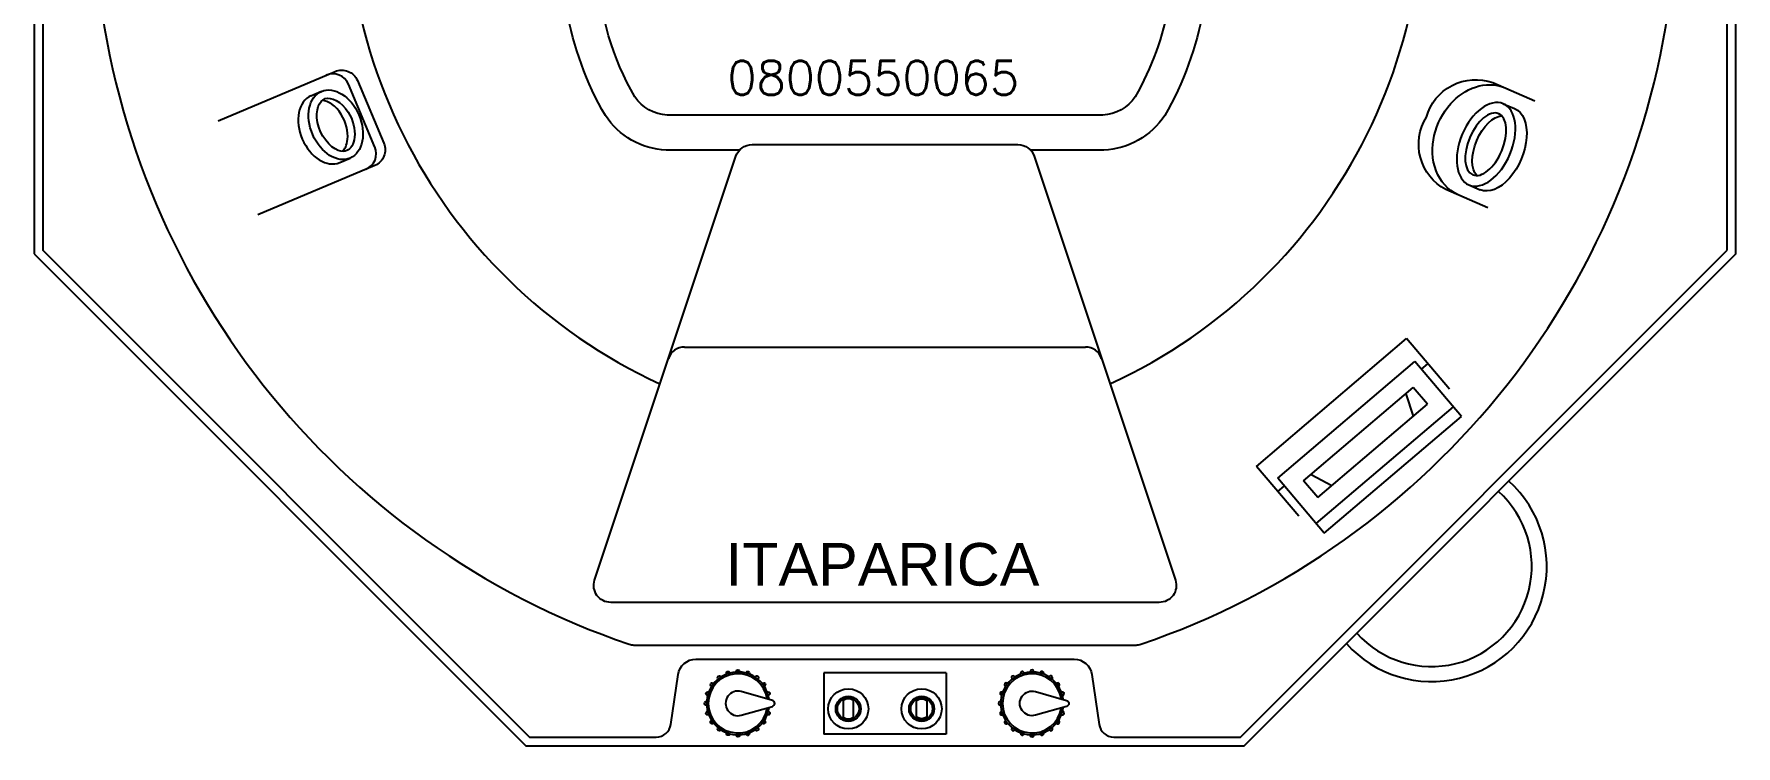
# Model space of a CAD drawing. Extents: x -1 to 1, y -0.92 to 1.08.
# Drawn here: x -1.003 to 0.997, y -0.921 to -0.085 of the extents above; entities that cross this region are included whole.
import ezdxf

# ---------------------------------------------------------------- set-up
doc = ezdxf.new("R2010")
doc.units = 0
doc.header["$MEASUREMENT"] = 0
doc.layers.add('SPA-ITAPARICA', color=7, linetype='CONTINUOUS')
doc.styles.add('COTA', font='ROMANS.SHX', dxfattribs={"height": 0.08})

msp = doc.modelspace()

# ---------------------------------------------------------------- linework, layer by layer
at = {"layer": 'SPA-ITAPARICA'}
for p, q in [((-0.6777, -0.1572), (-0.6655, -0.1519)), ((-0.6026, -0.2174), (-0.6337, -0.1437)), ((0.7233, -0.1666), (0.7366, -0.1722)), ((-0.6439, -0.2357), (-0.6317, -0.2304)), ((0.683, -0.2619), (0.6964, -0.2676)), ((-0.2387, -0.4524), (0.2324, -0.4524)), ((0.4334, -0.5927), (0.6098, -0.4425)), ((0.6602, -0.5018), (0.6098, -0.4425)), ((0.4583, -0.6065), (0.6195, -0.4693)), ((0.6743, -0.5338), (0.6195, -0.4693)), ((0.6273, -0.4785), (0.6349, -0.472)), ((0.4887, -0.6096), (0.6176, -0.4999)), ((0.6343, -0.5195), (0.6176, -0.4999)), ((0.5054, -0.6292), (0.6343, -0.5195)), ((0.6087, -0.5074), (0.6176, -0.5337)), ((0.5036, -0.6598), (0.6648, -0.5226)), ((0.5131, -0.671), (0.6743, -0.5338)), ((0.4831, -0.6511), (0.4334, -0.5927)), ((0.5131, -0.671), (0.4583, -0.6065)), ((0.4585, -0.6222), (0.4661, -0.6157)), ((0.5054, -0.6292), (0.4887, -0.6096)), ((0.4976, -0.602), (0.5221, -0.615)), ((0.0688, -0.835), (-0.0752, -0.835)), ((-0.0752, -0.835), (-0.0752, -0.907)), ((0.0688, -0.835), (0.0688, -0.907)), ((0.0688, -0.907), (-0.0752, -0.907))]:
    msp.add_line(p, q, dxfattribs=at)
msp.add_lwpolyline([(-1.0032, -0.343), (-0.4252, -0.921), (0.4189, -0.921), (0.9968, -0.343), (0.9968, 0.501), (0.4189, 1.079), (-0.4252, 1.079), (-1.0032, 0.501)], close=True, dxfattribs=at)
for points in [[(0.9864, -0.3387), (0.9864, 0.4967), (0.4145, 1.0686), (-0.4209, 1.0686), (-0.9927, 0.4967), (-0.9927, -0.3387), (-0.4209, -0.9105), (-0.272, -0.9105, 0.37267), (-0.2548, -0.8956), (-0.2464, -0.8372, -0.37267), (-0.2253, -0.819), (-0.0032, -0.819), (0.219, -0.819, -0.37267), (0.24, -0.8372), (0.2485, -0.8956, 0.37267), (0.2657, -0.9105), (0.4145, -0.9105)], [(-0.2624, 0.9726, -0.024671), (-0.2433, 0.9213, -0.617008), (-0.2501, 0.9121, -0.006967), (-0.3404, 0.8783, -0.006967), (-0.4274, 0.837, -0.617008), (-0.4388, 0.8386, -0.024767), (-0.4624, 0.8882, 0.646756), (-0.3038, -0.8015, 0.082435), (-0.2982, -0.8024), (0.2918, -0.8024, 0.082435), (0.2975, -0.8015, 0.646756), (0.4561, 0.8882, -0.024767), (0.4325, 0.8386, -0.617008), (0.4211, 0.837, -0.006967), (0.334, 0.8783, -0.006967), (0.2438, 0.9121, -0.617008), (0.237, 0.9213, -0.024671), (0.2561, 0.9726, 0.14212)], [(0.3381, -0.7261, -0.511918), (0.3191, -0.7524), (-0.3254, -0.7524, -0.511918), (-0.3444, -0.7261), (-0.1784, -0.2282, -0.322823), (-0.1594, -0.2145), (0.1531, -0.2145, -0.322823), (0.1721, -0.2282)], [(-0.1721, -0.8849), (-0.1355, -0.8745, 0.755082), (-0.1355, -0.8674), (-0.1721, -0.8571, 1.324359)], [(0.1737, -0.8571), (0.2102, -0.8674, -0.755082), (0.2102, -0.8745), (0.1737, -0.8849, -1.324359)], [(-0.0523, -0.8674), (-0.0523, -0.8873, 0.277117), (-0.0403, -0.8873), (-0.0403, -0.8674, 0.277117)], [(0.0459, -0.8674), (0.0459, -0.8873, -0.277117), (0.034, -0.8873), (0.034, -0.8674, -0.277117)]]:
    msp.add_lwpolyline(points, format="xyb", close=True, dxfattribs=at)
for points in [[(-0.1742, -0.221), (-0.2603, -0.221, -0.237597), (-0.3318, -0.1804, -0.1746), (-0.3778, 0.0755, -0.358979), (-0.0032, 0.379, -0.358979), (0.3714, 0.0755, -0.1746), (0.3255, -0.1804, -0.237597), (0.2539, -0.221), (0.1678, -0.221)], [(-0.0537, 0.3347, -0.037492), (-0.0032, 0.3381, -0.358708), (0.3312, 0.068, -0.172985), (0.2907, -0.1586, -0.226986), (0.2528, -0.18), (-0.2591, -0.18, -0.226986), (-0.2971, -0.1586, -0.114946), (-0.3416, -0.0096)], [(-0.7868, -0.1866), (-0.6494, -0.1286, -0.414214), (-0.6232, -0.1392), (-0.5921, -0.2129, -0.414214), (-0.6027, -0.2391), (-0.7402, -0.2971)], [(0.7051, -0.289), (0.6559, -0.2674, -0.433764), (0.633, -0.1823, -0.433764), (0.7112, -0.1417), (0.7603, -0.1632)], [(-0.1994, -0.8424), (-0.1998, -0.8418, -0.894905), (-0.1965, -0.8393), (-0.1959, -0.8399)], [(-0.1894, -0.8366), (-0.1896, -0.8358, -0.894905), (-0.1857, -0.8346), (-0.1854, -0.8353)], [(-0.1782, -0.8341), (-0.1781, -0.8334, -0.894905), (-0.174, -0.8334), (-0.1739, -0.8341)], [(-0.1667, -0.8353), (-0.1664, -0.8346, -0.894905), (-0.1624, -0.8358), (-0.1626, -0.8366)], [(-0.1561, -0.8399), (-0.1556, -0.8393, -0.894905), (-0.1522, -0.8418), (-0.1526, -0.8424)], [(0.1498, -0.8399), (0.1492, -0.8393, 0.894905), (0.1459, -0.8418), (0.1463, -0.8424)], [(0.1603, -0.8353), (0.16, -0.8346, 0.894905), (0.1561, -0.8358), (0.1563, -0.8366)], [(0.1718, -0.8341), (0.1717, -0.8334, 0.894905), (0.1676, -0.8334), (0.1675, -0.8341)], [(0.1831, -0.8366), (0.1833, -0.8358, 0.894905), (0.1794, -0.8346), (0.179, -0.8353)], [(0.1931, -0.8424), (0.1935, -0.8418, 0.894905), (0.1901, -0.8393), (0.1896, -0.8399)], [(-0.2117, -0.8616), (-0.2124, -0.8613, -0.894905), (-0.2112, -0.8574), (-0.2104, -0.8576)], [(-0.2071, -0.8511), (-0.2077, -0.8505, -0.894905), (-0.2052, -0.8472), (-0.2046, -0.8476)], [(-0.1475, -0.8476), (-0.1468, -0.8472, -0.894905), (-0.1444, -0.8505), (-0.145, -0.8511)], [(-0.1416, -0.8576), (-0.1409, -0.8574, -0.894905), (-0.1396, -0.8613), (-0.1403, -0.8616)], [(0.1353, -0.8576), (0.1345, -0.8574, 0.894905), (0.1333, -0.8613), (0.134, -0.8616)], [(0.1411, -0.8476), (0.1405, -0.8472, 0.894905), (0.138, -0.8505), (0.1386, -0.8511)], [(0.2008, -0.8511), (0.2013, -0.8505, 0.894905), (0.1989, -0.8472), (0.1982, -0.8476)], [(0.2054, -0.8616), (0.2061, -0.8613, 0.894905), (0.2048, -0.8574), (0.2041, -0.8576)], [(-0.2129, -0.8731), (-0.2136, -0.873, -0.894905), (-0.2136, -0.8689), (-0.2129, -0.8688)], [(0.1329, -0.8688), (0.1321, -0.8689, 0.894905), (0.1321, -0.873), (0.1329, -0.8731)], [(-0.2104, -0.8844), (-0.2112, -0.8846, -0.894905), (-0.2124, -0.8807), (-0.2117, -0.8803)], [(-0.2046, -0.8944), (-0.2052, -0.8948, -0.894905), (-0.2077, -0.8914), (-0.2071, -0.8909)], [(-0.1959, -0.902), (-0.1965, -0.9026, -0.894905), (-0.1998, -0.9002), (-0.1994, -0.8995)], [(-0.1526, -0.8995), (-0.1522, -0.9002, -0.894905), (-0.1556, -0.9026), (-0.1561, -0.902)], [(-0.145, -0.8909), (-0.1444, -0.8914, -0.894905), (-0.1468, -0.8948), (-0.1475, -0.8944)], [(-0.1403, -0.8803), (-0.1396, -0.8807, -0.894905), (-0.1409, -0.8846), (-0.1416, -0.8844)], [(0.134, -0.8803), (0.1333, -0.8807, 0.894905), (0.1345, -0.8846), (0.1353, -0.8844)], [(0.1386, -0.8909), (0.138, -0.8914, 0.894905), (0.1405, -0.8948), (0.1411, -0.8944)], [(0.1463, -0.8995), (0.1459, -0.9002, 0.894905), (0.1492, -0.9026), (0.1498, -0.902)], [(0.1896, -0.902), (0.1901, -0.9026, 0.894905), (0.1935, -0.9002), (0.1931, -0.8995)], [(0.1982, -0.8944), (0.1989, -0.8948, 0.894905), (0.2013, -0.8914), (0.2008, -0.8909)], [(0.2041, -0.8844), (0.2048, -0.8846, 0.894905), (0.2061, -0.8807), (0.2054, -0.8803)], [(-0.1854, -0.9067), (-0.1857, -0.9074, -0.894905), (-0.1896, -0.9061), (-0.1894, -0.9054)], [(-0.1739, -0.9078), (-0.174, -0.9086, -0.894905), (-0.1781, -0.9086), (-0.1782, -0.9078)], [(-0.1626, -0.9054), (-0.1624, -0.9061, -0.894905), (-0.1664, -0.9074), (-0.1667, -0.9067)], [(0.1563, -0.9054), (0.1561, -0.9061, 0.894905), (0.16, -0.9074), (0.1603, -0.9067)], [(0.1675, -0.9078), (0.1676, -0.9086, 0.894905), (0.1717, -0.9086), (0.1718, -0.9078)], [(0.179, -0.9067), (0.1794, -0.9074, 0.894905), (0.1833, -0.9061), (0.1831, -0.9054)]]:
    msp.add_lwpolyline(points, format="xyb", dxfattribs=at)
for centre, radius in [((-0.0463, -0.8774), 0.0236), ((0.0399, -0.8774), 0.0236), ((-0.0463, -0.8774), 0.0148), ((-0.0463, -0.8774), 0.0128), ((0.0399, -0.8774), 0.0148), ((0.0399, -0.8774), 0.0128)]:
    msp.add_circle(centre, radius, dxfattribs=at)
for centre, radius, start, end in [((-0.0032, 0.079), 0.6326, 294.7065, 245.2935), ((-0.6521, -0.1514), 0.02, 22.8806, 112.8806), ((-0.621, -0.2251), 0.02, 292.8806, 22.8806), ((-0.2387, -0.4724), 0.02, 90, 161.5651), ((0.2324, -0.4724), 0.02, 18.4349, 90), ((0.6393, -0.7101), 0.1352, 222.128, 47.872), ((0.639, -0.7098), 0.1179, 221.9046, 48.0954), ((-0.176, -0.871), 0.0369, 7.2219, 352.7781), ((-0.176, -0.871), 0.0348, 8.6916, 351.3084), ((0.1697, -0.871), 0.0369, 7.2219, 352.7781), ((0.1697, -0.871), 0.0348, 8.6916, 351.3084)]:
    msp.add_arc(centre, radius, start, end, dxfattribs=at)
msp.add_ellipse((-0.6608, -0.1964), major_axis=(0.0169, -0.0392), ratio=0.690897, start_param=3.141593, end_param=6.283185, dxfattribs=at)
msp.add_ellipse((-0.6486, -0.1912), major_axis=(0.0169, -0.0392), ratio=0.690897, dxfattribs=at)
at = {"layer": 'SPA-ITAPARICA', "extrusion": (0, 0, -1)}
for centre, major_axis, ratio in [((0.7032, -0.2142), (0.0201, 0.0477), 0.586667), ((0.7028, -0.2141), (0.0152, 0.0359), 0.522124)]:
    msp.add_ellipse(centre, major_axis=major_axis, ratio=ratio, dxfattribs=at)
for centre, major_axis, ratio, start_param, end_param in [((0.7165, -0.2199), (0.0201, 0.0477), 0.586667, 0, 3.141593), ((0.7111, -0.2176), (0.0152, 0.0359), 0.522124, 3.363755, 6.061023)]:
    msp.add_ellipse(centre, major_axis=major_axis, ratio=ratio, start_param=start_param, end_param=end_param, dxfattribs=at)
at = {"layer": 'SPA-ITAPARICA'}
for points, knots in [([(0.6704, -0.2736), (0.6579, -0.2681), (0.6492, -0.2574), (0.6342, -0.2185), (0.643, -0.1874), (0.6772, -0.1491), (0.7024, -0.1378), (0.7256, -0.148)], [0, 0, 0, 0, 0.613659, 0.613659, 2.005707, 2.005707, 3.141593, 3.141593, 3.141593, 3.141593]), ([(-0.6355, -0.2215), (-0.6313, -0.2197), (-0.6274, -0.2145), (-0.6256, -0.1969), (-0.6283, -0.1855), (-0.6421, -0.1634), (-0.6546, -0.1582), (-0.6675, -0.1628), (-0.673, -0.1737), (-0.6672, -0.2035), (-0.6553, -0.2181), (-0.6416, -0.2229), (-0.6382, -0.2227), (-0.6355, -0.2215)], [0, 0, 0, 0, 0.892179, 0.892179, 1.784357, 1.784357, 3.094872, 3.094872, 4.405387, 4.405387, 5.715903, 5.715903, 6.283185, 6.283185, 6.283185, 6.283185]), ([(-0.641, -0.2224), (-0.6379, -0.2199), (-0.6354, -0.2152), (-0.6338, -0.1995), (-0.6365, -0.188), (-0.6485, -0.1687), (-0.6577, -0.1633), (-0.6644, -0.1626)], [0.19214, 0.19214, 0.19214, 0.19214, 0.892179, 0.892179, 1.784357, 1.784357, 2.818477, 2.818477, 2.818477, 2.818477])]:
    msp.add_open_spline(points, degree=3, knots=knots, dxfattribs=at)

# ---------------------------------------------------------------- texts
at = {"layer": 'SPA-ITAPARICA', "attachment_point": 1, "style": 'COTA'}
for s, insert, char_height in [('0800550065', (-0.1884, -0.116), 0.04), ('\\fArial|b0|i0|c0|p34;ITAPARICA', (-0.1904, -0.6826), 0.05)]:
    msp.add_mtext(s, dxfattribs=dict(at, insert=insert, char_height=char_height))

doc.saveas('drawing.dxf')
